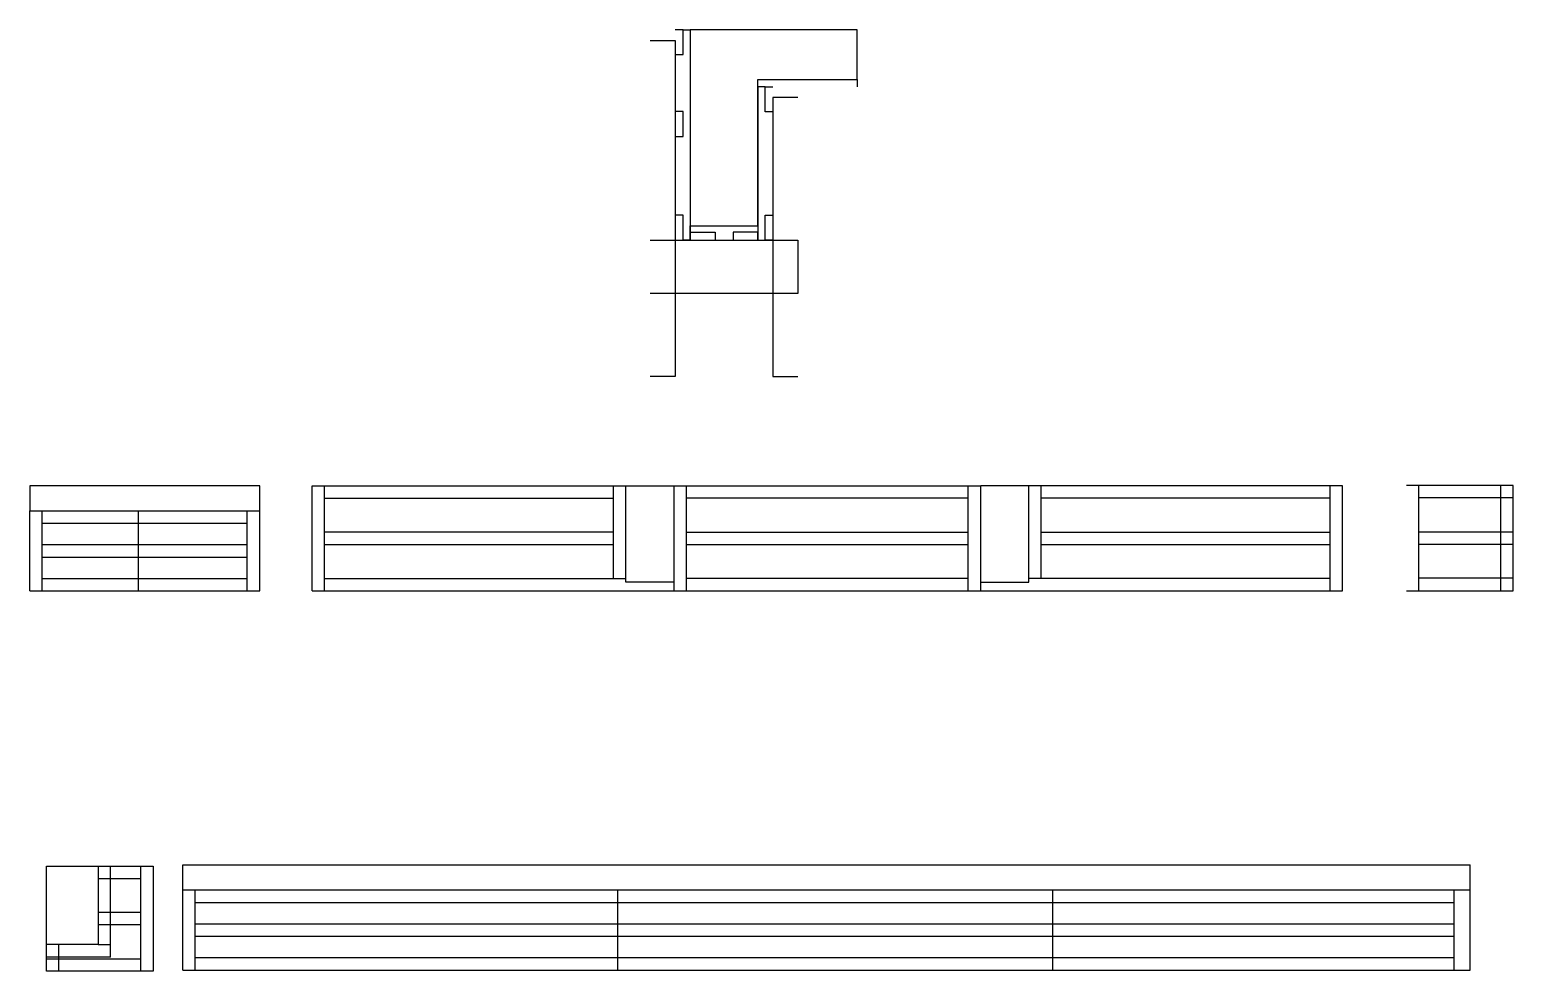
# Model space of a CAD drawing. Header units: metres. Extents: x 8227 to 9059, y 5207 to 5735.
import ezdxf

# ---------------------------------------------------------------- set-up
doc = ezdxf.new("R2010")
doc.units = ezdxf.units.M
for name, color, linetype in [('CONCRETO', 7, 'Continuous'), ('COTA', 7, 'Continuous'), ('Madeira', 7, 'Continuous'), ('Painéis', 7, 'Continuous'), ('SARR_2.2x7', 7, 'Continuous'), ('SARR_3.5x7', 7, 'Continuous')]:
    doc.layers.add(name, color=color, linetype=linetype)

msp = doc.modelspace()

# ---------------------------------------------------------------- linework, layer by layer
at = {"layer": 'CONCRETO', "color": 7, "lineweight": 25}
msp.add_lwpolyline([(8690.8, 5707), (8690.8, 5735), (8597.2, 5735), (8597.2, 5707), (8597.2, 5707), (8597.2, 5625), (8635.2, 5625), (8635.2, 5707)], dxfattribs=at)
at = {"layer": 'COTA', "color": 7, "lineweight": 25}
for p, q in [((8355.73, 5479.2), (8226.73, 5479.2)), ((8226.73, 5479.2), (8226.73, 5465.2)), ((8355.73, 5465.2), (8355.73, 5479.2)), ((8561.1, 5479.2), (8588.1, 5479.2)), ((8787.1, 5479.2), (8760.1, 5479.2)), ((8236.08, 5221.86), (8236.08, 5265.86)), ((8236.08, 5265.86), (8265.08, 5265.86)), ((8312.57, 5266.53), (9034.57, 5266.53)), ((8312.57, 5252.53), (8312.57, 5266.53)), ((9034.57, 5252.53), (9034.57, 5266.53))]:
    msp.add_line(p, q, dxfattribs=at)
at = {"layer": 'Madeira', "color": 7, "lineweight": 25}
for points in [[(8588.8, 5721), (8593.2, 5721), (8593.2, 5735), (8588.8, 5735)], [(8643.6, 5689), (8639.2, 5689), (8639.2, 5703), (8643.6, 5703)], [(8588.8, 5675.11), (8593.2, 5675.11), (8593.2, 5689.11), (8588.8, 5689.11)], [(8588.8, 5617), (8593.2, 5617), (8593.2, 5631), (8588.8, 5631)], [(8643.6, 5617), (8639.2, 5617), (8639.2, 5631), (8643.6, 5631)], [(8597.2, 5617), (8597.2, 5621.4), (8611.2, 5621.4), (8611.2, 5617)], [(8635.2, 5617), (8635.2, 5621.4), (8621.2, 5621.4), (8621.2, 5617)]]:
    msp.add_lwpolyline(points, dxfattribs=at)
at = {"layer": 'Painéis', "color": 7, "lineweight": 25}
for p, q in [((8385.1, 5479.2), (8561.1, 5479.2)), ((8385.1, 5420.2), (8385.1, 5479.2)), ((8561.1, 5425.2), (8561.1, 5479.2)), ((8588.1, 5420.2), (8588.1, 5479.2)), ((8588.1, 5479.2), (8760.1, 5479.2)), ((8760.1, 5420.2), (8760.1, 5479.2)), ((8963.1, 5479.2), (8787.1, 5479.2)), ((8787.1, 5425.2), (8787.1, 5479.2)), ((8963.1, 5420.2), (8963.1, 5479.2)), ((8226.73, 5465.2), (8355.73, 5465.2)), ((8226.73, 5420.2), (8226.73, 5465.2)), ((8287.73, 5420.2), (8287.73, 5465.2)), ((8355.73, 5420.2), (8355.73, 5465.2)), ((8226.73, 5420.2), (8355.73, 5420.2)), ((8385.1, 5420.2), (8963.1, 5420.2)), ((8588.1, 5425.2), (8561.1, 5425.2)), ((8760.1, 5425.2), (8787.1, 5425.2)), ((8265.08, 5265.86), (8265.08, 5221.86)), ((8312.57, 5252.53), (9034.57, 5252.53)), ((8312.57, 5207.53), (8312.57, 5252.53)), ((8556.57, 5207.53), (8556.57, 5252.53)), ((8800.57, 5207.53), (8800.57, 5252.53)), ((9034.57, 5207.53), (9034.57, 5252.53)), ((8265.08, 5221.86), (8236.08, 5221.86)), ((8312.57, 5207.53), (9034.57, 5207.53))]:
    msp.add_line(p, q, dxfattribs=at)
for points in [[(8593.2, 5735), (8597.2, 5735), (8597.2, 5617), (8593.2, 5617)], [(8635.2, 5703), (8635.2, 5707), (8690.8, 5707), (8690.8, 5703)], [(8639.2, 5703), (8635.2, 5703), (8635.2, 5617), (8639.2, 5617)], [(8597.2, 5621.4), (8597.2, 5625), (8635.2, 5625), (8635.2, 5621.4)], [(8998.83, 5420.35), (9058.83, 5420.35), (9058.83, 5479.35), (8998.83, 5479.35)], [(8265.08, 5265.86), (8296.08, 5265.86), (8296.08, 5206.86), (8236.08, 5206.86), (8236.08, 5221.86)]]:
    msp.add_lwpolyline(points, dxfattribs=at)
at = {"layer": 'SARR_2.2x7', "color": 7, "lineweight": 25}
for p, q in [((8392.1, 5420.2), (8392.1, 5479.2)), ((8554.1, 5427.2), (8554.1, 5479.2)), ((8595.1, 5420.2), (8595.1, 5479.2)), ((8753.1, 5420.2), (8753.1, 5479.2)), ((8794.1, 5427.2), (8794.1, 5479.2)), ((8956.1, 5420.2), (8956.1, 5479.2)), ((9005.83, 5420.35), (9005.83, 5479.35)), ((9051.83, 5420.35), (9051.83, 5479.35)), ((8392.1, 5472.2), (8554.1, 5472.2)), ((8753.1, 5472.2), (8595.1, 5472.2)), ((8956.1, 5472.2), (8794.1, 5472.2)), ((9058.83, 5472.35), (9005.83, 5472.35)), ((8233.73, 5420.2), (8233.73, 5465.2)), ((8348.73, 5420.2), (8348.73, 5465.2)), ((8233.73, 5458.2), (8287.73, 5458.2)), ((8287.73, 5458.2), (8348.73, 5458.2)), ((8392.1, 5453.27), (8554.1, 5453.27)), ((8595.1, 5453.2), (8753.1, 5453.2)), ((8794.1, 5453.2), (8956.1, 5453.2)), ((9005.83, 5453.35), (9058.83, 5453.35)), ((8233.73, 5446.2), (8287.73, 5446.2)), ((8287.73, 5446.2), (8348.73, 5446.2)), ((8392.1, 5446.27), (8554.1, 5446.27)), ((8595.1, 5446.2), (8753.1, 5446.2)), ((8794.1, 5446.2), (8956.1, 5446.2)), ((9005.83, 5446.35), (9058.83, 5446.35)), ((8233.73, 5439.2), (8287.73, 5439.2)), ((8287.73, 5439.2), (8348.73, 5439.2)), ((8233.73, 5427.2), (8287.73, 5427.2)), ((8287.73, 5427.2), (8348.73, 5427.2)), ((8392.1, 5427.2), (8561.1, 5427.2)), ((8753.1, 5427.2), (8595.1, 5427.2)), ((8956.1, 5427.2), (8787.1, 5427.2)), ((9058.83, 5427.35), (9005.83, 5427.35)), ((8265.08, 5258.86), (8289.08, 5258.86)), ((8272.08, 5221.86), (8272.08, 5265.86)), ((8289.08, 5206.86), (8289.08, 5265.86)), ((8319.57, 5207.53), (8319.57, 5252.53)), ((9025.57, 5207.53), (9025.57, 5252.53)), ((8319.57, 5245.53), (8556.57, 5245.53)), ((8556.57, 5245.53), (8800.57, 5245.53)), ((8800.57, 5245.53), (9025.57, 5245.53)), ((8289.08, 5239.86), (8265.08, 5239.86)), ((8289.08, 5232.86), (8265.08, 5232.86)), ((8319.57, 5233.53), (8556.62, 5233.53)), ((8319.57, 5226.53), (8556.62, 5226.53)), ((8556.57, 5233.53), (8800.57, 5233.53)), ((8556.57, 5226.53), (8800.57, 5226.53)), ((8800.57, 5233.53), (9025.57, 5233.53)), ((8800.57, 5226.53), (9025.57, 5226.53)), ((8243.08, 5206.85), (8243.08, 5221.86)), ((8265.08, 5221.86), (8272.08, 5221.86)), ((8272.08, 5214.86), (8272.08, 5221.86)), ((8272.08, 5214.86), (8236.08, 5214.86)), ((8236.08, 5213.86), (8289.08, 5213.86)), ((8319.57, 5214.53), (8556.57, 5214.53)), ((8556.57, 5214.53), (8800.57, 5214.53)), ((8800.57, 5214.53), (9025.57, 5214.53))]:
    msp.add_line(p, q, dxfattribs=at)
at = {"layer": 'SARR_3.5x7', "color": 7, "lineweight": 25}
for points in [[(8574.8, 5729), (8588.8, 5729), (8588.8, 5540.53), (8574.8, 5540.53)], [(8657.6, 5697), (8643.6, 5697), (8643.6, 5540.53), (8657.6, 5540.53)], [(8574.8, 5617), (8657.6, 5617), (8657.6, 5586.95), (8574.8, 5586.95)]]:
    msp.add_lwpolyline(points, dxfattribs=at)

doc.saveas('drawing.dxf')
